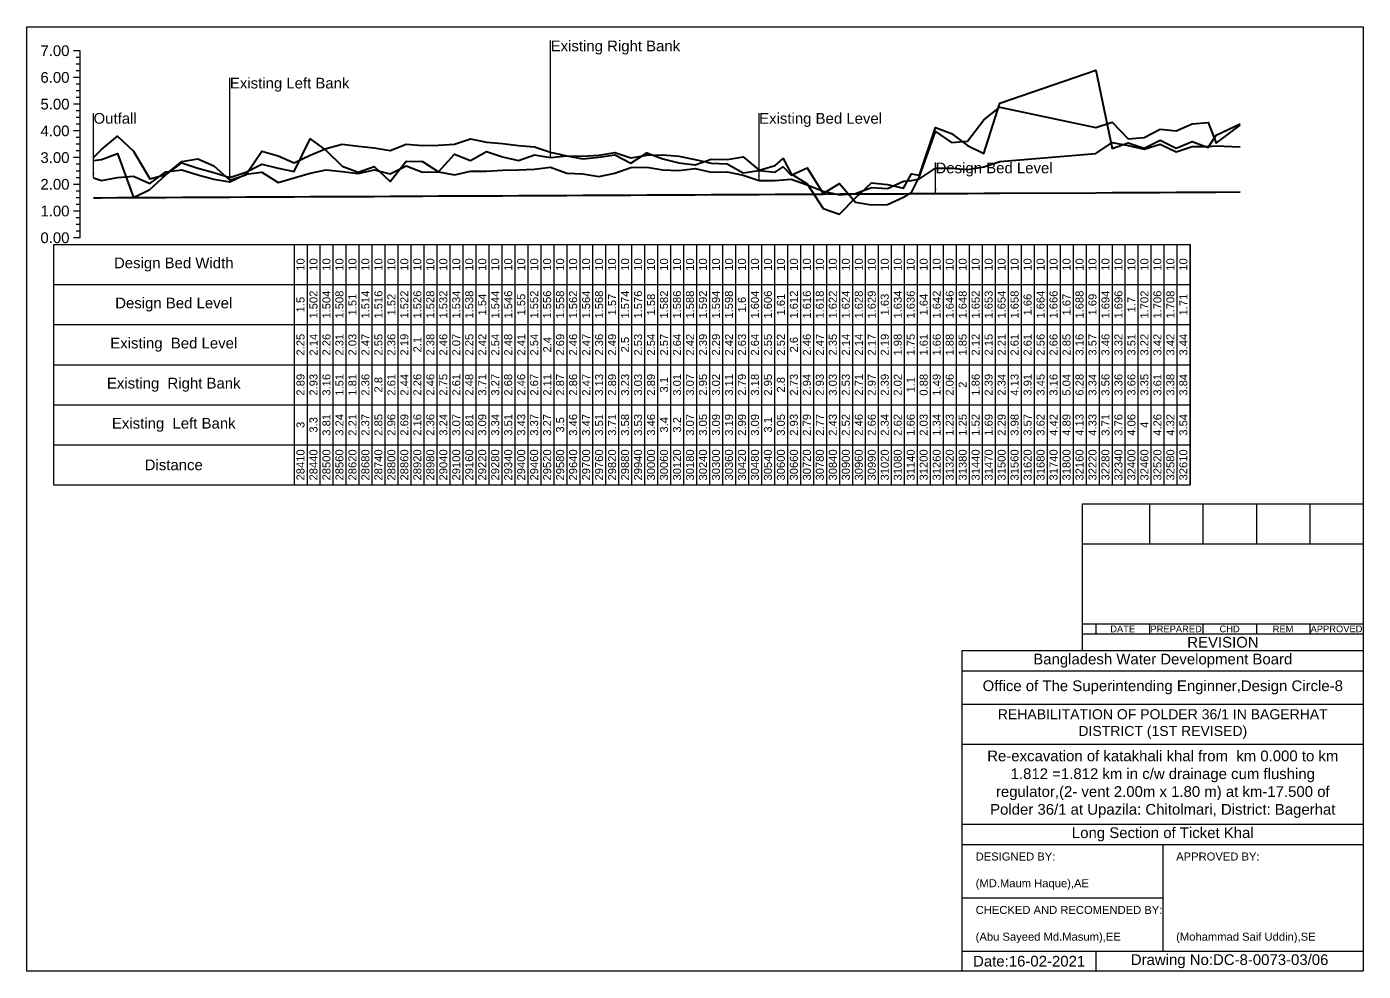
# Model space of a CAD drawing. Header units: inches. Extents: x 100000 to 145000, y -3535 to 0.
# Drawn here: x 110000 to 115000, y -3535 to 0 of the extents above; entities that cross this region are included whole.
import ezdxf

# ---------------------------------------------------------------- set-up
doc = ezdxf.new("R2010")
doc.units = ezdxf.units.IN
doc.header["$MEASUREMENT"] = 0
doc.styles.get("Standard").update_dxf_attribs({"font": 'arial.ttf'})
doc.dimstyles.get("Standard").update_dxf_attribs({"dimtxt": 0.18, "dimasz": 0.18, "dimexe": 0.18, "dimexo": 0.0625, "dimgap": 0.09, "dimtad": 0, "dimtih": 1, "dimtoh": 1, "dimdec": 4, "dimzin": 0, "dimdsep": 46, "dimtxsty": 'Standard', "dimcen": 0.09, "dimadec": 0, "dimazin": 0, "dimtfac": 1, "dimtdec": 4, "dimtofl": 0, "dimtmove": 0, "dimatfit": 3, "dimfxl": 1, "dimtolj": 1, "dimtzin": 0, "dimarcsym": 0})

# ---------------------------------------------------------------- blocks, each defined once
blk = doc.blocks.new('*T1')
at = {"color": 0, "linetype": 'ByBlock', "lineweight": -2, "transparency": 16777216}
for p, q in [((0, 0), (4252.4, 0)), ((0, 0), (0, -900)), ((900, 0), (900, -900)), ((948.6, 0), (948.6, -900)), ((997.1, 0), (997.1, -900)), ((1045.7, 0), (1045.7, -900)), ((1094.3, 0), (1094.3, -900)), ((1142.9, 0), (1142.9, -900)), ((1191.4, 0), (1191.4, -900)), ((1240, 0), (1240, -900)), ((1288.6, 0), (1288.6, -900)), ((1337.1, 0), (1337.1, -900)), ((1385.7, 0), (1385.7, -900)), ((1434.3, 0), (1434.3, -900)), ((1482.9, 0), (1482.9, -900)), ((1531.4, 0), (1531.4, -900)), ((1580, 0), (1580, -900)), ((1628.6, 0), (1628.6, -900)), ((1677.1, 0), (1677.1, -900)), ((1725.7, 0), (1725.7, -900)), ((1774.3, 0), (1774.3, -900)), ((1822.9, 0), (1822.9, -900)), ((1871.4, 0), (1871.4, -900)), ((1920, 0), (1920, -900)), ((1968.6, 0), (1968.6, -900)), ((2017.1, 0), (2017.1, -900)), ((2065.7, 0), (2065.7, -900)), ((2114.3, 0), (2114.3, -900)), ((2162.9, 0), (2162.9, -900)), ((2211.4, 0), (2211.4, -900)), ((2260, 0), (2260, -900)), ((2308.6, 0), (2308.6, -900)), ((2357.1, 0), (2357.1, -900)), ((2405.7, 0), (2405.7, -900)), ((2454.3, 0), (2454.3, -900)), ((2502.9, 0), (2502.9, -900)), ((2551.4, 0), (2551.4, -900)), ((2600, 0), (2600, -900)), ((2648.6, 0), (2648.6, -900)), ((2697.1, 0), (2697.1, -900)), ((2745.7, 0), (2745.7, -900)), ((2794.3, 0), (2794.3, -900)), ((2842.9, 0), (2842.9, -900)), ((2891.4, 0), (2891.4, -900)), ((2940, 0), (2940, -900)), ((2988.6, 0), (2988.6, -900)), ((3037.1, 0), (3037.1, -900)), ((3085.7, 0), (3085.7, -900)), ((3134.3, 0), (3134.3, -900)), ((3182.9, 0), (3182.9, -900)), ((3231.4, 0), (3231.4, -900)), ((3280, 0), (3280, -900)), ((3328.6, 0), (3328.6, -900)), ((3377.1, 0), (3377.1, -900)), ((3425.7, 0), (3425.7, -900)), ((3474.3, 0), (3474.3, -900)), ((3522.9, 0), (3522.9, -900)), ((3571.4, 0), (3571.4, -900)), ((3620, 0), (3620, -900)), ((3668.6, 0), (3668.6, -900)), ((3717.1, 0), (3717.1, -900)), ((3765.7, 0), (3765.7, -900)), ((3814.3, 0), (3814.3, -900)), ((3862.9, 0), (3862.9, -900)), ((3911.4, 0), (3911.4, -900)), ((3960, 0), (3960, -900)), ((4008.6, 0), (4008.6, -900)), ((4057.1, 0), (4057.1, -900)), ((4105.7, 0), (4105.7, -900)), ((4154.3, 0), (4154.3, -900)), ((4202.9, 0), (4202.9, -900)), ((4251.4, 0), (4251.4, -900)), ((4252.4, 0), (4252.4, -900)), ((0, -150), (4252.4, -150)), ((0, -300), (4252.4, -300)), ((0, -450), (4252.4, -450)), ((0, -600), (4252.4, -600)), ((0, -750), (4252.4, -750)), ((0, -900), (4252.4, -900))]:
    blk.add_line(p, q, dxfattribs=at)
at = {"color": 0, "transparency": 16777216, "char_height": 40, "width": 899.88, "attachment_point": 5}
for s, insert in [('Design Bed Width', (450, -75)), ('Design Bed Level', (450, -225)), ('Existing  Bed Level', (450, -375)), ('Existing  Right Bank', (450, -525)), ('Existing  Left Bank', (450, -675)), ('Distance', (450, -825))]:
    blk.add_mtext(s, dxfattribs=dict(at, insert=insert))
at = {"color": 0, "transparency": 16777216, "char_height": 30, "width": 149.88, "attachment_point": 5, "rotation": 90}
for s, insert in [('10', (924.3, -75)), ('10', (972.9, -75)), ('10', (1021.4, -75)), ('10', (1070, -75)), ('10', (1118.6, -75)), ('10', (1167.1, -75)), ('10', (1215.7, -75)), ('10', (1264.3, -75)), ('10', (1312.9, -75)), ('10', (1361.4, -75)), ('10', (1410, -75)), ('10', (1458.6, -75)), ('10', (1507.1, -75)), ('10', (1555.7, -75)), ('10', (1604.3, -75)), ('10', (1652.9, -75)), ('10', (1701.4, -75)), ('10', (1750, -75)), ('10', (1798.6, -75)), ('10', (1847.1, -75)), ('10', (1895.7, -75)), ('10', (1944.3, -75)), ('10', (1992.9, -75)), ('10', (2041.4, -75)), ('10', (2090, -75)), ('10', (2138.6, -75)), ('10', (2187.1, -75)), ('10', (2235.7, -75)), ('10', (2284.3, -75)), ('10', (2332.9, -75)), ('10', (2381.4, -75)), ('10', (2430, -75)), ('10', (2478.6, -75)), ('10', (2527.1, -75)), ('10', (2575.7, -75)), ('10', (2624.3, -75)), ('10', (2672.9, -75)), ('10', (2721.4, -75)), ('10', (2770, -75)), ('10', (2818.6, -75)), ('10', (2867.1, -75)), ('10', (2915.7, -75)), ('10', (2964.3, -75)), ('10', (3012.9, -75)), ('10', (3061.4, -75)), ('10', (3110, -75)), ('10', (3158.6, -75)), ('10', (3207.1, -75)), ('10', (3255.7, -75)), ('10', (3304.3, -75)), ('10', (3352.9, -75)), ('10', (3401.4, -75)), ('10', (3450, -75)), ('10', (3498.6, -75)), ('10', (3547.1, -75)), ('10', (3595.7, -75)), ('10', (3644.3, -75)), ('10', (3692.9, -75)), ('10', (3741.4, -75)), ('10', (3790, -75)), ('10', (3838.6, -75)), ('10', (3887.1, -75)), ('10', (3935.7, -75)), ('10', (3984.3, -75)), ('10', (4032.9, -75)), ('10', (4081.4, -75)), ('10', (4130, -75)), ('10', (4178.6, -75)), ('10', (4227.1, -75)), ('1.5', (924.3, -225)), ('1.502', (972.9, -225)), ('1.504', (1021.4, -225)), ('1.508', (1070, -225)), ('1.51', (1118.6, -225)), ('1.514', (1167.1, -225)), ('1.516', (1215.7, -225)), ('1.52', (1264.3, -225)), ('1.522', (1312.9, -225)), ('1.526', (1361.4, -225)), ('1.528', (1410, -225)), ('1.532', (1458.6, -225)), ('1.534', (1507.1, -225)), ('1.538', (1555.7, -225)), ('1.54', (1604.3, -225)), ('1.544', (1652.9, -225)), ('1.546', (1701.4, -225)), ('1.55', (1750, -225)), ('1.552', (1798.6, -225)), ('1.556', (1847.1, -225)), ('1.558', (1895.7, -225)), ('1.562', (1944.3, -225)), ('1.564', (1992.9, -225)), ('1.568', (2041.4, -225)), ('1.57', (2090, -225)), ('1.574', (2138.6, -225)), ('1.576', (2187.1, -225)), ('1.58', (2235.7, -225)), ('1.582', (2284.3, -225)), ('1.586', (2332.9, -225)), ('1.588', (2381.4, -225)), ('1.592', (2430, -225)), ('1.594', (2478.6, -225)), ('1.598', (2527.1, -225)), ('1.6', (2575.7, -225)), ('1.604', (2624.3, -225)), ('1.606', (2672.9, -225)), ('1.61', (2721.4, -225)), ('1.612', (2770, -225)), ('1.616', (2818.6, -225)), ('1.618', (2867.1, -225)), ('1.622', (2915.7, -225)), ('1.624', (2964.3, -225)), ('1.628', (3012.9, -225)), ('1.629', (3061.4, -225)), ('1.63', (3110, -225)), ('1.634', (3158.6, -225)), ('1.636', (3207.1, -225)), ('1.64', (3255.7, -225)), ('1.642', (3304.3, -225)), ('1.646', (3352.9, -225)), ('1.648', (3401.4, -225)), ('1.652', (3450, -225)), ('1.653', (3498.6, -225)), ('1.654', (3547.1, -225)), ('1.658', (3595.7, -225)), ('1.66', (3644.3, -225)), ('1.664', (3692.9, -225)), ('1.666', (3741.4, -225)), ('1.67', (3790, -225)), ('1.688', (3838.6, -225)), ('1.69', (3887.1, -225)), ('1.694', (3935.7, -225)), ('1.696', (3984.3, -225)), ('1.7', (4032.9, -225)), ('1.702', (4081.4, -225)), ('1.706', (4130, -225)), ('1.708', (4178.6, -225)), ('1.71', (4227.1, -225)), ('2.25', (924.3, -375)), ('2.14', (972.9, -375)), ('2.26', (1021.4, -375)), ('2.31', (1070, -375)), ('2.03', (1118.6, -375)), ('2.47', (1167.1, -375)), ('2.55', (1215.7, -375)), ('2.36', (1264.3, -375)), ('2.19', (1312.9, -375)), ('2.1', (1361.4, -375)), ('2.38', (1410, -375)), ('2.46', (1458.6, -375)), ('2.07', (1507.1, -375)), ('2.25', (1555.7, -375)), ('2.42', (1604.3, -375)), ('2.54', (1652.9, -375)), ('2.48', (1701.4, -375)), ('2.41', (1750, -375)), ('2.54', (1798.6, -375)), ('2.4', (1847.1, -375)), ('2.69', (1895.7, -375)), ('2.46', (1944.3, -375)), ('2.47', (1992.9, -375)), ('2.36', (2041.4, -375)), ('2.49', (2090, -375)), ('2.5', (2138.6, -375)), ('2.53', (2187.1, -375)), ('2.54', (2235.7, -375)), ('2.57', (2284.3, -375)), ('2.64', (2332.9, -375)), ('2.42', (2381.4, -375)), ('2.39', (2430, -375)), ('2.29', (2478.6, -375)), ('2.42', (2527.1, -375)), ('2.63', (2575.7, -375)), ('2.64', (2624.3, -375)), ('2.55', (2672.9, -375)), ('2.52', (2721.4, -375)), ('2.6', (2770, -375)), ('2.46', (2818.6, -375)), ('2.47', (2867.1, -375)), ('2.35', (2915.7, -375)), ('2.14', (2964.3, -375)), ('2.14', (3012.9, -375)), ('2.17', (3061.4, -375)), ('2.19', (3110, -375)), ('1.98', (3158.6, -375)), ('1.75', (3207.1, -375)), ('1.61', (3255.7, -375)), ('1.66', (3304.3, -375)), ('1.88', (3352.9, -375)), ('1.85', (3401.4, -375)), ('2.12', (3450, -375)), ('2.15', (3498.6, -375)), ('2.21', (3547.1, -375)), ('2.61', (3595.7, -375)), ('2.61', (3644.3, -375)), ('2.56', (3692.9, -375)), ('2.66', (3741.4, -375)), ('2.85', (3790, -375)), ('3.16', (3838.6, -375)), ('3.57', (3887.1, -375)), ('3.46', (3935.7, -375)), ('3.32', (3984.3, -375)), ('3.51', (4032.9, -375)), ('3.22', (4081.4, -375)), ('3.42', (4130, -375)), ('3.42', (4178.6, -375)), ('3.44', (4227.1, -375)), ('2.89', (924.3, -525)), ('2.93', (972.9, -525)), ('3.16', (1021.4, -525)), ('1.51', (1070, -525)), ('1.81', (1118.6, -525)), ('2.36', (1167.1, -525)), ('2.8', (1215.7, -525)), ('2.61', (1264.3, -525)), ('2.44', (1312.9, -525)), ('2.26', (1361.4, -525)), ('2.46', (1410, -525)), ('2.75', (1458.6, -525)), ('2.61', (1507.1, -525)), ('2.48', (1555.7, -525)), ('3.71', (1604.3, -525)), ('3.27', (1652.9, -525)), ('2.68', (1701.4, -525)), ('2.46', (1750, -525)), ('2.67', (1798.6, -525)), ('2.11', (1847.1, -525)), ('2.87', (1895.7, -525)), ('2.86', (1944.3, -525)), ('2.47', (1992.9, -525)), ('3.13', (2041.4, -525)), ('2.89', (2090, -525)), ('3.23', (2138.6, -525)), ('3.03', (2187.1, -525)), ('2.89', (2235.7, -525)), ('3.1', (2284.3, -525)), ('3.01', (2332.9, -525)), ('3.07', (2381.4, -525)), ('2.95', (2430, -525)), ('3.02', (2478.6, -525)), ('3.11', (2527.1, -525)), ('2.79', (2575.7, -525)), ('3.18', (2624.3, -525)), ('2.95', (2672.9, -525)), ('2.8', (2721.4, -525)), ('2.73', (2770, -525)), ('2.94', (2818.6, -525)), ('2.93', (2867.1, -525)), ('3.03', (2915.7, -525)), ('2.53', (2964.3, -525)), ('2.71', (3012.9, -525)), ('2.97', (3061.4, -525)), ('2.39', (3110, -525)), ('2.02', (3158.6, -525)), ('1.1', (3207.1, -525)), ('0.88', (3255.7, -525)), ('1.49', (3304.3, -525)), ('2.06', (3352.9, -525)), ('1.86', (3450, -525)), ('2.39', (3498.6, -525)), ('2.34', (3547.1, -525)), ('4.13', (3595.7, -525)), ('3.91', (3644.3, -525)), ('3.45', (3692.9, -525)), ('3.16', (3741.4, -525)), ('5.04', (3790, -525)), ('6.28', (3838.6, -525)), ('3.34', (3887.1, -525)), ('3.56', (3935.7, -525)), ('3.36', (3984.3, -525)), ('3.66', (4032.9, -525)), ('3.35', (4081.4, -525)), ('3.61', (4130, -525)), ('3.38', (4178.6, -525)), ('3.84', (4227.1, -525)), ('2', (3401.4, -525)), ('3.3', (972.9, -675)), ('3.81', (1021.4, -675)), ('3.24', (1070, -675)), ('2.21', (1118.6, -675)), ('2.37', (1167.1, -675)), ('2.85', (1215.7, -675)), ('2.96', (1264.3, -675)), ('2.69', (1312.9, -675)), ('2.16', (1361.4, -675)), ('2.36', (1410, -675)), ('3.24', (1458.6, -675)), ('3.07', (1507.1, -675)), ('2.81', (1555.7, -675)), ('3.09', (1604.3, -675)), ('3.34', (1652.9, -675)), ('3.51', (1701.4, -675)), ('3.43', (1750, -675)), ('3.37', (1798.6, -675)), ('3.27', (1847.1, -675)), ('3.5', (1895.7, -675)), ('3.46', (1944.3, -675)), ('3.47', (1992.9, -675)), ('3.51', (2041.4, -675)), ('3.71', (2090, -675)), ('3.58', (2138.6, -675)), ('3.53', (2187.1, -675)), ('3.46', (2235.7, -675)), ('3.4', (2284.3, -675)), ('3.2', (2332.9, -675)), ('3.07', (2381.4, -675)), ('3.05', (2430, -675)), ('3.09', (2478.6, -675)), ('3.19', (2527.1, -675)), ('2.99', (2575.7, -675)), ('3.09', (2624.3, -675)), ('3.1', (2672.9, -675)), ('3.05', (2721.4, -675)), ('2.93', (2770, -675)), ('2.79', (2818.6, -675)), ('2.77', (2867.1, -675)), ('2.43', (2915.7, -675)), ('2.52', (2964.3, -675)), ('2.46', (3012.9, -675)), ('2.66', (3061.4, -675)), ('2.34', (3110, -675)), ('2.62', (3158.6, -675)), ('1.66', (3207.1, -675)), ('2.03', (3255.7, -675)), ('1.34', (3304.3, -675)), ('1.23', (3352.9, -675)), ('1.25', (3401.4, -675)), ('1.52', (3450, -675)), ('1.69', (3498.6, -675)), ('2.29', (3547.1, -675)), ('3.98', (3595.7, -675)), ('3.57', (3644.3, -675)), ('3.62', (3692.9, -675)), ('4.42', (3741.4, -675)), ('4.89', (3790, -675)), ('4.13', (3838.6, -675)), ('4.33', (3887.1, -675)), ('3.71', (3935.7, -675)), ('3.76', (3984.3, -675)), ('4.06', (4032.9, -675)), ('4.26', (4130, -675)), ('4.32', (4178.6, -675)), ('3.54', (4227.1, -675)), ('3', (924.3, -675)), ('4', (4081.4, -675)), ('28410', (924.3, -825)), ('28440', (972.9, -825)), ('28500', (1021.4, -825)), ('28560', (1070, -825)), ('28620', (1118.6, -825)), ('28680', (1167.1, -825)), ('28740', (1215.7, -825)), ('28800', (1264.3, -825)), ('28860', (1312.9, -825)), ('28920', (1361.4, -825)), ('28980', (1410, -825)), ('29040', (1458.6, -825)), ('29100', (1507.1, -825)), ('29160', (1555.7, -825)), ('29220', (1604.3, -825)), ('29280', (1652.9, -825)), ('29340', (1701.4, -825)), ('29400', (1750, -825)), ('29460', (1798.6, -825)), ('29520', (1847.1, -825)), ('29580', (1895.7, -825)), ('29640', (1944.3, -825)), ('29700', (1992.9, -825)), ('29760', (2041.4, -825)), ('29820', (2090, -825)), ('29880', (2138.6, -825)), ('29940', (2187.1, -825)), ('30000', (2235.7, -825)), ('30060', (2284.3, -825)), ('30120', (2332.9, -825)), ('30180', (2381.4, -825)), ('30240', (2430, -825)), ('30300', (2478.6, -825)), ('30360', (2527.1, -825)), ('30420', (2575.7, -825)), ('30480', (2624.3, -825)), ('30540', (2672.9, -825)), ('30600', (2721.4, -825)), ('30660', (2770, -825)), ('30720', (2818.6, -825)), ('30780', (2867.1, -825)), ('30840', (2915.7, -825)), ('30900', (2964.3, -825)), ('30960', (3012.9, -825)), ('30990', (3061.4, -825)), ('31020', (3110, -825)), ('31080', (3158.6, -825)), ('31140', (3207.1, -825)), ('31200', (3255.7, -825)), ('31260', (3304.3, -825)), ('31320', (3352.9, -825)), ('31380', (3401.4, -825)), ('31440', (3450, -825)), ('31470', (3498.6, -825)), ('31500', (3547.1, -825)), ('31560', (3595.7, -825)), ('31620', (3644.3, -825)), ('31680', (3692.9, -825)), ('31740', (3741.4, -825)), ('31800', (3790, -825)), ('32160', (3838.6, -825)), ('32220', (3887.1, -825)), ('32280', (3935.7, -825)), ('32340', (3984.3, -825)), ('32400', (4032.9, -825)), ('32460', (4081.4, -825)), ('32520', (4130, -825)), ('32580', (4178.6, -825)), ('32610', (4227.1, -825))]:
    blk.add_mtext(s, dxfattribs=dict(at, insert=insert))

msp = doc.modelspace()

# ---------------------------------------------------------------- linework, layer by layer
msp.add_lwpolyline([(110000, 0), (115000, 0), (115000, -3535), (110000, -3535)], close=True)
for points in [[(110200, -90), (110175, -90)], [(110200, -790), (110200, -690), (110200, -590), (110200, -490), (110200, -390), (110200, -290), (110200, -190), (110200, -90)], [(110200, -115), (110185, -115)], [(110200, -140), (110185, -140)], [(110200, -190), (110175, -190)], [(110200, -165), (110185, -165)], [(110200, -215), (110185, -215)], [(110200, -240), (110185, -240)], [(110200, -290), (110175, -290)], [(110200, -265), (110185, -265)], [(110200, -315), (110185, -315)], [(110200, -340), (110185, -340)], [(110200, -390), (110175, -390)], [(110200, -365), (110185, -365)], [(110200, -415), (110185, -415)], [(110200, -440), (110185, -440)], [(110200, -490), (110175, -490)], [(110200, -465), (110185, -465)], [(110200, -515), (110185, -515)], [(110200, -540), (110185, -540)], [(110200, -590), (110175, -590)], [(110200, -565), (110185, -565)], [(110200, -615), (110185, -615)], [(110200, -640), (110185, -640)], [(110200, -690), (110175, -690)], [(110200, -665), (110185, -665)], [(110200, -715), (110185, -715)], [(110200, -740), (110185, -740)], [(110200, -790), (110175, -790)], [(110200, -765), (110185, -765)], [(113950, -2335), (113950, -1785), (115000, -1785)], [(114000, -1785), (114000, -1785)], [(114200, -1785), (114200, -1935)], [(114400, -1785), (114400, -1935)], [(114600, -1785), (114600, -1935)], [(114800, -1785), (114800, -1935)], [(113950, -1935), (115000, -1935)], [(113950, -2235), (115000, -2235)], [(114000, -2235), (114000, -2272.5)], [(114200, -2235), (114200, -2272.5)], [(114400, -2235), (114400, -2272.5)], [(114600, -2235), (114600, -2272.5)], [(114800, -2235), (114800, -2272.5)], [(113950, -2272.5), (115000, -2272.5)], [(113500, -3535), (113500, -2335), (115000, -2335)], [(113500, -2410), (115000, -2410)], [(113500, -2535), (115000, -2535)], [(113500, -2685), (115000, -2685)], [(113500, -2985), (115000, -2985)], [(113500, -3060), (115000, -3060)], [(114250, -3060), (114250, -3460)], [(113500, -3260), (114250, -3260)], [(113500, -3460), (115000, -3460)], [(114000, -3460), (114000, -3535)]]:
    msp.add_lwpolyline(points)
at = {"color": 107, "lineweight": 40}
msp.add_lwpolyline([(110250, -501), (110280, -497), (110340, -474), (110400, -639), (110460, -609), (110520, -554), (110580, -510), (110640, -529), (110700, -546), (110760, -564), (110820, -544), (110880, -515), (110940, -529), (111000, -542), (111060, -419), (111120, -463), (111180, -522), (111240, -544), (111300, -523), (111360, -579), (111420, -503), (111480, -504), (111540, -543), (111600, -477), (111660, -501), (111720, -467), (111780, -487), (111840, -501), (111900, -480), (111960, -489), (112020, -483), (112080, -495), (112140, -488), (112200, -479), (112260, -511), (112320, -472), (112380, -495), (112440, -510), (112500, -517), (112560, -496), (112620, -497), (112680, -487), (112740, -537), (112800, -519), (112830, -493), (112860, -551), (112920, -588), (112980, -680), (113040, -702), (113100, -641), (113160, -584), (113220, -590), (113280, -604), (113310, -551), (113340, -556), (113400, -377), (113460, -399), (113520, -445), (113580, -474), (113640, -286), (114000, -162), (114060, -456), (114120, -434), (114180, -454), (114240, -424), (114300, -455), (114360, -429), (114420, -452), (114450, -406), (114540, -364)], dxfattribs=at)
at = {"color": 211, "lineweight": 40}
msp.add_lwpolyline([(110250, -490), (110280, -460), (110340, -409), (110400, -466), (110460, -569), (110520, -553), (110580, -505), (110640, -494), (110700, -521), (110760, -574), (110820, -554), (110880, -466), (110940, -483), (111000, -509), (111060, -481), (111120, -456), (111180, -439), (111240, -447), (111300, -453), (111360, -463), (111420, -440), (111480, -444), (111540, -443), (111600, -439), (111660, -419), (111720, -432), (111780, -437), (111840, -444), (111900, -450), (111960, -470), (112020, -483), (112080, -485), (112140, -481), (112200, -471), (112260, -491), (112320, -481), (112380, -480), (112440, -485), (112500, -497), (112560, -511), (112620, -513), (112680, -547), (112740, -538), (112800, -544), (112830, -524), (112860, -556), (112920, -528), (112980, -624), (113040, -587), (113100, -656), (113160, -667), (113220, -665), (113280, -638), (113310, -621), (113340, -561), (113400, -392), (113460, -433), (113520, -428), (113580, -348), (113640, -301), (114000, -377), (114060, -357), (114120, -419), (114180, -414), (114240, -384), (114300, -390), (114360, -364), (114420, -358), (114450, -436), (114540, -369)], dxfattribs=at)
at = {"color": 157, "lineweight": 40}
msp.add_lwpolyline([(110250, -565), (110280, -576), (110340, -564), (110400, -559), (110460, -587), (110520, -543), (110580, -535), (110640, -554), (110700, -571), (110760, -580), (110820, -552), (110880, -544), (110940, -583), (111000, -565), (111060, -548), (111120, -536), (111180, -542), (111240, -549), (111300, -536), (111360, -550), (111420, -521), (111480, -544), (111540, -543), (111600, -554), (111660, -541), (111720, -540), (111780, -537), (111840, -536), (111900, -533), (111960, -526), (112020, -548), (112080, -551), (112140, -561), (112200, -548), (112260, -527), (112320, -526), (112380, -535), (112440, -538), (112500, -530), (112560, -544), (112620, -543), (112680, -555), (112740, -576), (112800, -576), (112830, -573), (112860, -571), (112920, -592), (112980, -615), (113040, -629), (113100, -624), (113160, -602), (113220, -605), (113280, -578), (113310, -575), (113340, -569), (113400, -529), (113460, -529), (113520, -534), (113580, -524), (113640, -505), (114000, -474), (114060, -433), (114120, -444), (114180, -458), (114240, -439), (114300, -468), (114360, -448), (114420, -448), (114450, -446), (114540, -449)], dxfattribs=at)
at = {"color": 155, "lineweight": 40}
msp.add_lwpolyline([(110250, -640), (110280, -639.9), (110340, -639.5), (110400, -639.2), (110460, -639), (110520, -638.6), (110580, -638.4), (110640, -638), (110700, -637.8), (110760, -637.5), (110820, -637.1), (110880, -636.9), (110940, -636.5), (111000, -636.2), (111060, -636), (111120, -635.6), (111180, -635.4), (111240, -635), (111300, -634.8), (111360, -634.5), (111420, -634.1), (111480, -633.9), (111540, -633.5), (111600, -633.2), (111660, -633), (111720, -632.6), (111780, -632.4), (111840, -632), (111900, -631.8), (111960, -631.5), (112020, -631.1), (112080, -630.9), (112140, -630.5), (112200, -630.2), (112260, -630), (112320, -629.6), (112380, -629.4), (112440, -629), (112500, -628.8), (112560, -628.5), (112620, -628.1), (112680, -627.9), (112740, -627.5), (112800, -627.2), (112830, -627.1), (112860, -627), (112920, -626.6), (112980, -626.4), (113040, -626), (113100, -625.8), (113160, -625.5), (113220, -625.1), (113280, -624.9), (113310, -624.7), (113340, -624.5), (113400, -624.2), (113460, -624), (113520, -623.6), (113580, -623.4), (113640, -623), (114000, -621.2), (114060, -621), (114120, -620.6), (114180, -620.4), (114240, -620), (114300, -619.8), (114360, -619.5), (114420, -619.1), (114450, -619), (114540, -618.5)], dxfattribs=at)

# ---------------------------------------------------------------- block references
msp.add_blockref('*T1', (110100, -815))

# ---------------------------------------------------------------- texts
at = {"char_height": 40}
for s, insert, attachment_point in [('Existing Right Bank', (111960, -52), 1), ('7.00', (110160, -90), 6), ('6.00', (110160, -190), 6), ('Existing Left Bank', (110760, -191), 1), ('5.00', (110160, -290), 6), ('Outfall', (110250, -323), 1), ('Existing Bed Level', (112740, -323), 1), ('4.00', (110160, -390), 6), ('3.00', (110160, -490), 6), ('Design Bed Level', (113400, -508.6), 1), ('2.00', (110160, -590), 6), ('1.00', (110160, -690), 6), ('0.00', (110160, -790), 6), ('Bangladesh Water Development Board', (114250, -2372.5), 5), ('Office of The Superintending Enginner,Design Circle-8', (114250, -2472.5), 5)]:
    msp.add_mtext(s, dxfattribs=dict(at, insert=insert, attachment_point=attachment_point))
for s, insert, char_height, width, attachment_point in [('DATE', (114100, -2253.8), 25, 200, 5), ('PREPARED', (114300, -2253.8), 25, 200, 5), ('CHD', (114500, -2253.8), 25, 200, 5), ('REM', (114700, -2253.8), 25, 200, 5), ('APPROVED', (114900, -2253.8), 25, 200, 5), ('REVISION ', (114475, -2303.8), 40, 1050, 5), ('REHABILITATION OF POLDER 36/1 IN BAGERHAT DISTRICT (1ST REVISED)', (114250, -2610), 37.5, 1400, 5), ('Re-excavation of katakhali khal from  km 0.000 to km 1.812 =1.812 km in c/w drainage cum flushing regulator,(2- vent 2.00m x 1.80 m) at km-17.500 of Polder 36/1 at Upazila: Chitolmari, District: Bagerhat ^J', (114250, -2835), 40, 1400, 5), ('Long Section of Ticket Khal', (114250, -3022.5), 40, 1400, 5), ('DESIGNED BY:^J^J(MD.Maum Haque),AE', (113550, -3160), 30, 700, 4), ('APPROVED BY:^J^J^J^J^J^J(Mohammad Saif Uddin),SE', (114300, -3260), 30, 700, 4), ('CHECKED AND RECOMENDED BY:^J^J(Abu Sayeed Md.Masum),EE', (113550, -3360), 30, 700, 4), ('Date:16-02-2021', (113750, -3497.5), 40, 700, 5), ('Drawing No:DC-8-0073-03/06', (114500, -3497.5), 40, 1100, 5)]:
    msp.add_mtext(s, dxfattribs=dict(insert=insert, char_height=char_height, width=width, attachment_point=attachment_point))

# ---------------------------------------------------------------- leaders
at = {"annotation_type": 0, "has_hookline": 1, "hookline_direction": 0}
for points, text_width in [([(111960, -489), (111960, -52), (111959.9, -52)], 479.9), ([(110760, -574), (110760, -191), (110759.9, -191)], 442.6), ([(110250, -565), (110250, -323), (110249.9, -323)], 154.9), ([(112740, -576), (112740, -323), (112739.9, -323)], 451.4), ([(113400, -624.2), (113400, -508.6), (113399.9, -508.6)], 429.8)]:
    msp.add_leader(points, dimstyle='Standard', override={"dimasz": 18}, dxfattribs=dict(at, text_width=text_width))

doc.saveas('drawing.dxf')
